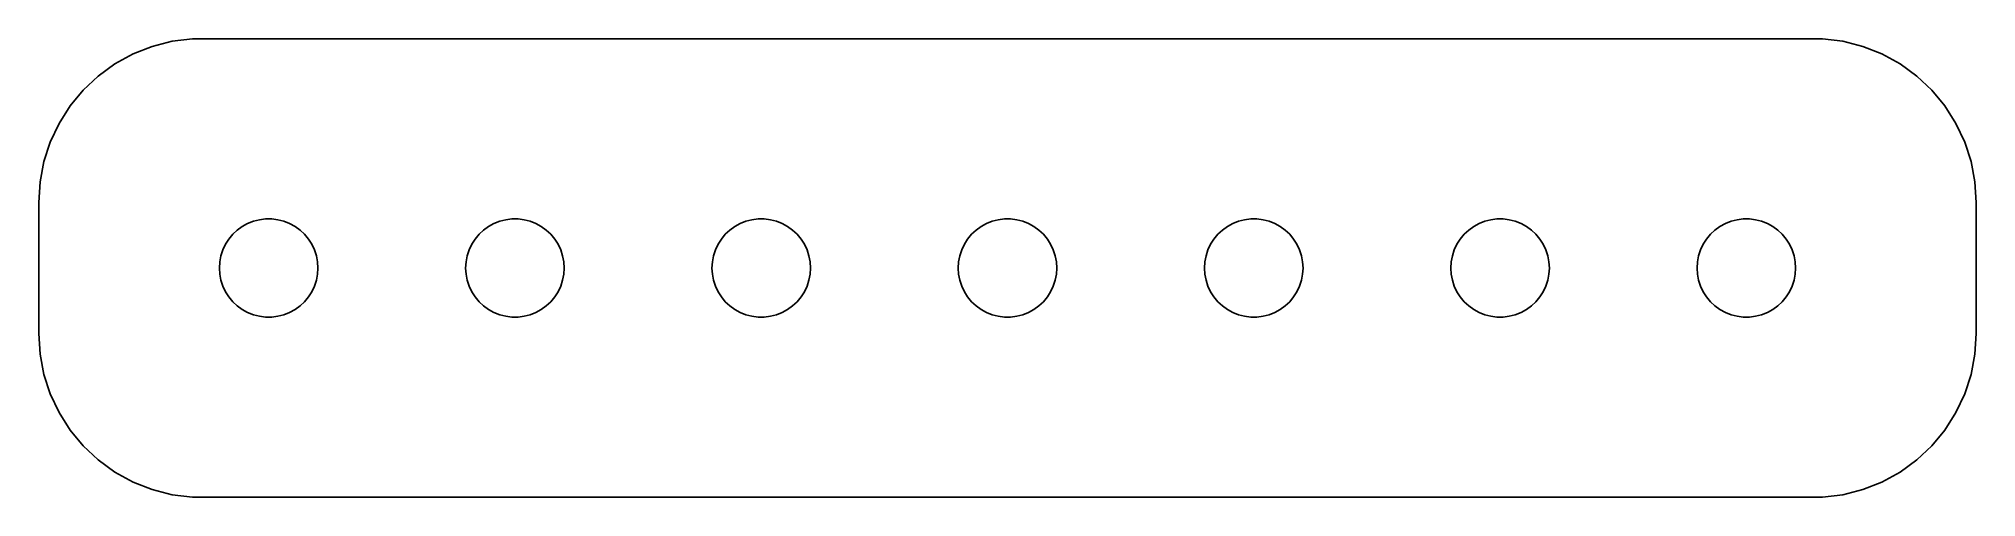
# Model space of a CAD drawing. Header units: metres. Extents: x -29.5 to 29.5, y -7 to 7.
import ezdxf

# ---------------------------------------------------------------- set-up
doc = ezdxf.new("R2010")
doc.units = ezdxf.units.M

msp = doc.modelspace()

# ---------------------------------------------------------------- linework, layer by layer
for p, q in [((-26.6289, 6.52412), (-27.1791, 6.22163)), ((-26.0451, 6.75528), (-26.6289, 6.52412)), ((-25.4369, 6.91142), (-26.0451, 6.75528)), ((-24.8139, 6.99013), (-25.4369, 6.91142)), ((24.8139, 6.99013), (-24.8139, 6.99013)), ((25.4369, 6.91142), (24.8139, 6.99013)), ((26.0451, 6.75528), (25.4369, 6.91142)), ((26.6289, 6.52412), (26.0451, 6.75528)), ((27.1791, 6.22163), (26.6289, 6.52412)), ((-27.1791, 6.22163), (-27.6871, 5.85255)), ((27.6871, 5.85255), (27.1791, 6.22163)), ((-28.1448, 5.42273), (-28.5451, 4.93892)), ((-27.6871, 5.85255), (-28.1448, 5.42273)), ((28.1448, 5.42273), (27.6871, 5.85255)), ((28.5451, 4.93892), (28.1448, 5.42273)), ((-28.5451, 4.93892), (-28.8815, 4.40877)), ((28.8815, 4.40877), (28.5451, 4.93892)), ((-28.8815, 4.40877), (-29.1489, 3.84062)), ((29.1489, 3.84062), (28.8815, 4.40877)), ((-29.1489, 3.84062), (-29.3429, 3.24344)), ((29.3429, 3.24344), (29.1489, 3.84062)), ((-29.3429, 3.24344), (-29.4606, 2.62666)), ((29.4606, 2.62666), (29.3429, 3.24344)), ((-29.4606, 2.62666), (-29.5, 2)), ((29.5, 2), (29.4606, 2.62666)), ((-29.5, 2), (-29.5, -2)), ((29.5, -2), (29.5, 2)), ((-23.4561, 1.15576), (-23.3037, 1.26648)), ((-23.3037, 1.26648), (-23.1387, 1.35724)), ((-23.1387, 1.35724), (-22.9635, 1.42657)), ((-22.9635, 1.42657), (-22.7811, 1.47342)), ((-22.7811, 1.47342), (-22.5942, 1.49704)), ((-22.5942, 1.49704), (-22.4058, 1.49704)), ((-22.4058, 1.49704), (-22.2189, 1.47342)), ((-22.2189, 1.47342), (-22.0365, 1.42657)), ((-22.0365, 1.42657), (-21.8613, 1.35724)), ((-21.8613, 1.35724), (-21.6963, 1.26648)), ((-21.6963, 1.26648), (-21.5439, 1.15576)), ((-15.9561, 1.15576), (-15.8037, 1.26648)), ((-15.8037, 1.26648), (-15.6387, 1.35724)), ((-15.6387, 1.35724), (-15.4635, 1.42657)), ((-15.4635, 1.42657), (-15.2811, 1.47342)), ((-15.2811, 1.47342), (-15.0942, 1.49704)), ((-15.0942, 1.49704), (-14.9058, 1.49704)), ((-14.9058, 1.49704), (-14.7189, 1.47342)), ((-14.7189, 1.47342), (-14.5365, 1.42657)), ((-14.5365, 1.42657), (-14.3613, 1.35724)), ((-14.3613, 1.35724), (-14.1963, 1.26648)), ((-14.1963, 1.26648), (-14.0439, 1.15576)), ((-8.45613, 1.15576), (-8.30373, 1.26648)), ((-8.30373, 1.26648), (-8.13866, 1.35724)), ((-8.13866, 1.35724), (-7.96352, 1.42657)), ((-7.96352, 1.42657), (-7.78107, 1.47342)), ((-7.78107, 1.47342), (-7.59418, 1.49704)), ((-7.59418, 1.49704), (-7.40581, 1.49704)), ((-7.40581, 1.49704), (-7.21892, 1.47342)), ((-7.21892, 1.47342), (-7.03647, 1.42657)), ((-7.03647, 1.42657), (-6.86133, 1.35724)), ((-6.86133, 1.35724), (-6.69626, 1.26648)), ((-6.69626, 1.26648), (-6.54385, 1.15576)), ((-0.956131, 1.15576), (-0.803726, 1.26648)), ((-0.803726, 1.26648), (-0.638657, 1.35724)), ((-0.638657, 1.35724), (-0.463516, 1.42657)), ((-0.463516, 1.42657), (-0.281067, 1.47342)), ((-0.281067, 1.47342), (-0.094177, 1.49704)), ((-0.094177, 1.49704), (0.094177, 1.49704)), ((0.094177, 1.49704), (0.281067, 1.47342)), ((0.281067, 1.47342), (0.463516, 1.42657)), ((0.463516, 1.42657), (0.638657, 1.35724)), ((0.638657, 1.35724), (0.803726, 1.26648)), ((0.803726, 1.26648), (0.956131, 1.15576)), ((6.54385, 1.15576), (6.69626, 1.26648)), ((6.69626, 1.26648), (6.86133, 1.35724)), ((6.86133, 1.35724), (7.03647, 1.42657)), ((7.03647, 1.42657), (7.21892, 1.47342)), ((7.21892, 1.47342), (7.40581, 1.49704)), ((7.40581, 1.49704), (7.59418, 1.49704)), ((7.59418, 1.49704), (7.78107, 1.47342)), ((7.78107, 1.47342), (7.96352, 1.42657)), ((7.96352, 1.42657), (8.13866, 1.35724)), ((8.13866, 1.35724), (8.30373, 1.26648)), ((8.30373, 1.26648), (8.45613, 1.15576)), ((14.0439, 1.15576), (14.1963, 1.26648)), ((14.1963, 1.26648), (14.3613, 1.35724)), ((14.3613, 1.35724), (14.5365, 1.42657)), ((14.5365, 1.42657), (14.7189, 1.47342)), ((14.7189, 1.47342), (14.9058, 1.49704)), ((14.9058, 1.49704), (15.0942, 1.49704)), ((15.0942, 1.49704), (15.2811, 1.47342)), ((15.2811, 1.47342), (15.4635, 1.42657)), ((15.4635, 1.42657), (15.6387, 1.35724)), ((15.6387, 1.35724), (15.8037, 1.26648)), ((15.8037, 1.26648), (15.9561, 1.15576)), ((21.5439, 1.15576), (21.6963, 1.26648)), ((21.6963, 1.26648), (21.8613, 1.35724)), ((21.8613, 1.35724), (22.0365, 1.42657)), ((22.0365, 1.42657), (22.2189, 1.47342)), ((22.2189, 1.47342), (22.4058, 1.49704)), ((22.4058, 1.49704), (22.5942, 1.49704)), ((22.5942, 1.49704), (22.7811, 1.47342)), ((22.7811, 1.47342), (22.9635, 1.42657)), ((22.9635, 1.42657), (23.1387, 1.35724)), ((23.1387, 1.35724), (23.3037, 1.26648)), ((23.3037, 1.26648), (23.4561, 1.15576)), ((-23.8947, 0.552185), (-23.8145, 0.722626)), ((-23.8145, 0.722626), (-23.7135, 0.881668)), ((-23.7135, 0.881668), (-23.5934, 1.02681)), ((-23.5934, 1.02681), (-23.4561, 1.15576)), ((-21.5439, 1.15576), (-21.4065, 1.02681)), ((-21.4065, 1.02681), (-21.2865, 0.881668)), ((-21.2865, 0.881668), (-21.1855, 0.722626)), ((-21.1855, 0.722626), (-21.1053, 0.552185)), ((-16.3947, 0.552185), (-16.3145, 0.722626)), ((-16.3145, 0.722626), (-16.2135, 0.881668)), ((-16.2135, 0.881668), (-16.0934, 1.02681)), ((-16.0934, 1.02681), (-15.9561, 1.15576)), ((-14.0439, 1.15576), (-13.9065, 1.02681)), ((-13.9065, 1.02681), (-13.7865, 0.881668)), ((-13.7865, 0.881668), (-13.6855, 0.722626)), ((-13.6855, 0.722626), (-13.6053, 0.552185)), ((-8.89465, 0.552185), (-8.81445, 0.722626)), ((-8.81445, 0.722626), (-8.71352, 0.881668)), ((-8.71352, 0.881668), (-8.59344, 1.02681)), ((-8.59344, 1.02681), (-8.45613, 1.15576)), ((-6.54385, 1.15576), (-6.40654, 1.02681)), ((-6.40654, 1.02681), (-6.28647, 0.881668)), ((-6.28647, 0.881668), (-6.18553, 0.722626)), ((-6.18553, 0.722626), (-6.10533, 0.552185)), ((-1.39465, 0.552185), (-1.31445, 0.722626)), ((-1.31445, 0.722626), (-1.21352, 0.881668)), ((-1.21352, 0.881668), (-1.09344, 1.02681)), ((-1.09344, 1.02681), (-0.956131, 1.15576)), ((0.956131, 1.15576), (1.09344, 1.02681)), ((1.09344, 1.02681), (1.21352, 0.881668)), ((1.21352, 0.881668), (1.31445, 0.722626)), ((1.31445, 0.722626), (1.39465, 0.552185)), ((6.10533, 0.552185), (6.18553, 0.722626)), ((6.18553, 0.722626), (6.28647, 0.881668)), ((6.28647, 0.881668), (6.40654, 1.02681)), ((6.40654, 1.02681), (6.54385, 1.15576)), ((8.45613, 1.15576), (8.59344, 1.02681)), ((8.59344, 1.02681), (8.71352, 0.881668)), ((8.71352, 0.881668), (8.81445, 0.722626)), ((8.81445, 0.722626), (8.89465, 0.552185)), ((13.6053, 0.552185), (13.6855, 0.722626)), ((13.6855, 0.722626), (13.7865, 0.881668)), ((13.7865, 0.881668), (13.9065, 1.02681)), ((13.9065, 1.02681), (14.0439, 1.15576)), ((15.9561, 1.15576), (16.0934, 1.02681)), ((16.0934, 1.02681), (16.2135, 0.881668)), ((16.2135, 0.881668), (16.3145, 0.722626)), ((16.3145, 0.722626), (16.3947, 0.552185)), ((21.1053, 0.552185), (21.1855, 0.722626)), ((21.1855, 0.722626), (21.2865, 0.881668)), ((21.2865, 0.881668), (21.4065, 1.02681)), ((21.4065, 1.02681), (21.5439, 1.15576)), ((23.4561, 1.15576), (23.5934, 1.02681)), ((23.5934, 1.02681), (23.7135, 0.881668)), ((23.7135, 0.881668), (23.8145, 0.722626)), ((23.8145, 0.722626), (23.8947, 0.552185)), ((-24, 0), (-23.9882, 0.187988)), ((-23.9882, -0.187988), (-24, 0)), ((-23.9882, 0.187988), (-23.9529, 0.373032)), ((-23.9529, 0.373032), (-23.8947, 0.552185)), ((-21.1053, 0.552185), (-21.0471, 0.373032)), ((-21.0471, 0.373032), (-21.0118, 0.187988)), ((-21.0118, 0.187988), (-21, 0)), ((-21, 0), (-21.0118, -0.187988)), ((-16.5, 0), (-16.4882, 0.187988)), ((-16.4882, -0.187988), (-16.5, 0)), ((-16.4882, 0.187988), (-16.4529, 0.373032)), ((-16.4529, 0.373032), (-16.3947, 0.552185)), ((-13.6053, 0.552185), (-13.5471, 0.373032)), ((-13.5471, 0.373032), (-13.5118, 0.187988)), ((-13.5118, 0.187988), (-13.5, 0)), ((-13.5, 0), (-13.5118, -0.187988)), ((-9, 0), (-8.98816, 0.187988)), ((-8.98816, -0.187988), (-9, 0)), ((-8.98816, 0.187988), (-8.95287, 0.373032)), ((-8.95287, 0.373032), (-8.89465, 0.552185)), ((-6.10533, 0.552185), (-6.04712, 0.373032)), ((-6.04712, 0.373032), (-6.01183, 0.187988)), ((-6.01183, 0.187988), (-6, 0)), ((-6, 0), (-6.01183, -0.187988)), ((-1.5, 0), (-1.48816, 0.187988)), ((-1.48816, -0.187988), (-1.5, 0)), ((-1.48816, 0.187988), (-1.45287, 0.373032)), ((-1.45287, 0.373032), (-1.39465, 0.552185)), ((1.39465, 0.552185), (1.45287, 0.373032)), ((1.45287, 0.373032), (1.48816, 0.187988)), ((1.48816, 0.187988), (1.5, 0)), ((1.5, 0), (1.48816, -0.187988)), ((6, 0), (6.01183, 0.187988)), ((6.01183, -0.187988), (6, 0)), ((6.01183, 0.187988), (6.04712, 0.373032)), ((6.04712, 0.373032), (6.10533, 0.552185)), ((8.89465, 0.552185), (8.95287, 0.373032)), ((8.95287, 0.373032), (8.98816, 0.187988)), ((8.98816, 0.187988), (9, 0)), ((9, 0), (8.98816, -0.187988)), ((13.5, 0), (13.5118, 0.187988)), ((13.5118, -0.187988), (13.5, 0)), ((13.5118, 0.187988), (13.5471, 0.373032)), ((13.5471, 0.373032), (13.6053, 0.552185)), ((16.3947, 0.552185), (16.4529, 0.373032)), ((16.4529, 0.373032), (16.4882, 0.187988)), ((16.4882, 0.187988), (16.5, 0)), ((16.5, 0), (16.4882, -0.187988)), ((21, 0), (21.0118, 0.187988)), ((21.0118, -0.187988), (21, 0)), ((21.0118, 0.187988), (21.0471, 0.373032)), ((21.0471, 0.373032), (21.1053, 0.552185)), ((23.8947, 0.552185), (23.9529, 0.373032)), ((23.9529, 0.373032), (23.9882, 0.187988)), ((23.9882, 0.187988), (24, 0)), ((24, 0), (23.9882, -0.187988)), ((-23.9529, -0.373032), (-23.9882, -0.187988)), ((-23.8947, -0.552185), (-23.9529, -0.373032)), ((-23.8145, -0.722626), (-23.8947, -0.552185)), ((-21.1053, -0.552185), (-21.1855, -0.722626)), ((-21.0471, -0.373032), (-21.1053, -0.552185)), ((-21.0118, -0.187988), (-21.0471, -0.373032)), ((-16.4529, -0.373032), (-16.4882, -0.187988)), ((-16.3947, -0.552185), (-16.4529, -0.373032)), ((-16.3145, -0.722626), (-16.3947, -0.552185)), ((-13.6053, -0.552185), (-13.6855, -0.722626)), ((-13.5471, -0.373032), (-13.6053, -0.552185)), ((-13.5118, -0.187988), (-13.5471, -0.373032)), ((-8.95287, -0.373032), (-8.98816, -0.187988)), ((-8.89465, -0.552185), (-8.95287, -0.373032)), ((-8.81445, -0.722626), (-8.89465, -0.552185)), ((-6.10533, -0.552185), (-6.18553, -0.722626)), ((-6.04712, -0.373032), (-6.10533, -0.552185)), ((-6.01183, -0.187988), (-6.04712, -0.373032)), ((-1.45287, -0.373032), (-1.48816, -0.187988)), ((-1.39465, -0.552185), (-1.45287, -0.373032)), ((-1.31445, -0.722626), (-1.39465, -0.552185)), ((1.39465, -0.552185), (1.31445, -0.722626)), ((1.45287, -0.373032), (1.39465, -0.552185)), ((1.48816, -0.187988), (1.45287, -0.373032)), ((6.04712, -0.373032), (6.01183, -0.187988)), ((6.10533, -0.552185), (6.04712, -0.373032)), ((6.18553, -0.722626), (6.10533, -0.552185)), ((8.89465, -0.552185), (8.81445, -0.722626)), ((8.95287, -0.373032), (8.89465, -0.552185)), ((8.98816, -0.187988), (8.95287, -0.373032)), ((13.5471, -0.373032), (13.5118, -0.187988)), ((13.6053, -0.552185), (13.5471, -0.373032)), ((13.6855, -0.722626), (13.6053, -0.552185)), ((16.3947, -0.552185), (16.3145, -0.722626)), ((16.4529, -0.373032), (16.3947, -0.552185)), ((16.4882, -0.187988), (16.4529, -0.373032)), ((21.0471, -0.373032), (21.0118, -0.187988)), ((21.1053, -0.552185), (21.0471, -0.373032)), ((21.1855, -0.722626), (21.1053, -0.552185)), ((23.8947, -0.552185), (23.8145, -0.722626)), ((23.9529, -0.373032), (23.8947, -0.552185)), ((23.9882, -0.187988), (23.9529, -0.373032)), ((-23.7135, -0.881668), (-23.8145, -0.722626)), ((-23.5934, -1.02681), (-23.7135, -0.881668)), ((-23.4561, -1.15576), (-23.5934, -1.02681)), ((-23.3037, -1.26648), (-23.4561, -1.15576)), ((-21.5439, -1.15576), (-21.6963, -1.26648)), ((-21.4065, -1.02681), (-21.5439, -1.15576)), ((-21.2865, -0.881668), (-21.4065, -1.02681)), ((-21.1855, -0.722626), (-21.2865, -0.881668)), ((-16.2135, -0.881668), (-16.3145, -0.722626)), ((-16.0934, -1.02681), (-16.2135, -0.881668)), ((-15.9561, -1.15576), (-16.0934, -1.02681)), ((-15.8037, -1.26648), (-15.9561, -1.15576)), ((-14.0439, -1.15576), (-14.1963, -1.26648)), ((-13.9065, -1.02681), (-14.0439, -1.15576)), ((-13.7865, -0.881668), (-13.9065, -1.02681)), ((-13.6855, -0.722626), (-13.7865, -0.881668)), ((-8.71352, -0.881668), (-8.81445, -0.722626)), ((-8.59344, -1.02681), (-8.71352, -0.881668)), ((-8.45613, -1.15576), (-8.59344, -1.02681)), ((-8.30373, -1.26648), (-8.45613, -1.15576)), ((-6.54385, -1.15576), (-6.69626, -1.26648)), ((-6.40654, -1.02681), (-6.54385, -1.15576)), ((-6.28647, -0.881668), (-6.40654, -1.02681)), ((-6.18553, -0.722626), (-6.28647, -0.881668)), ((-1.21352, -0.881668), (-1.31445, -0.722626)), ((-1.09344, -1.02681), (-1.21352, -0.881668)), ((-0.956131, -1.15576), (-1.09344, -1.02681)), ((-0.803726, -1.26648), (-0.956131, -1.15576)), ((0.956131, -1.15576), (0.803726, -1.26648)), ((1.09344, -1.02681), (0.956131, -1.15576)), ((1.21352, -0.881668), (1.09344, -1.02681)), ((1.31445, -0.722626), (1.21352, -0.881668)), ((6.28647, -0.881668), (6.18553, -0.722626)), ((6.40654, -1.02681), (6.28647, -0.881668)), ((6.54385, -1.15576), (6.40654, -1.02681)), ((6.69626, -1.26648), (6.54385, -1.15576)), ((8.45613, -1.15576), (8.30373, -1.26648)), ((8.59344, -1.02681), (8.45613, -1.15576)), ((8.71352, -0.881668), (8.59344, -1.02681)), ((8.81445, -0.722626), (8.71352, -0.881668)), ((13.7865, -0.881668), (13.6855, -0.722626)), ((13.9065, -1.02681), (13.7865, -0.881668)), ((14.0439, -1.15576), (13.9065, -1.02681)), ((14.1963, -1.26648), (14.0439, -1.15576)), ((15.9561, -1.15576), (15.8037, -1.26648)), ((16.0934, -1.02681), (15.9561, -1.15576)), ((16.2135, -0.881668), (16.0934, -1.02681)), ((16.3145, -0.722626), (16.2135, -0.881668)), ((21.2865, -0.881668), (21.1855, -0.722626)), ((21.4065, -1.02681), (21.2865, -0.881668)), ((21.5439, -1.15576), (21.4065, -1.02681)), ((21.6963, -1.26648), (21.5439, -1.15576)), ((23.4561, -1.15576), (23.3037, -1.26648)), ((23.5934, -1.02681), (23.4561, -1.15576)), ((23.7135, -0.881668), (23.5934, -1.02681)), ((23.8145, -0.722626), (23.7135, -0.881668)), ((-23.1387, -1.35724), (-23.3037, -1.26648)), ((-22.9635, -1.42657), (-23.1387, -1.35724)), ((-22.7811, -1.47342), (-22.9635, -1.42657)), ((-22.5942, -1.49704), (-22.7811, -1.47342)), ((-22.4058, -1.49704), (-22.5942, -1.49704)), ((-22.2189, -1.47342), (-22.4058, -1.49704)), ((-22.0365, -1.42657), (-22.2189, -1.47342)), ((-21.8613, -1.35724), (-22.0365, -1.42657)), ((-21.6963, -1.26648), (-21.8613, -1.35724)), ((-15.6387, -1.35724), (-15.8037, -1.26648)), ((-15.4635, -1.42657), (-15.6387, -1.35724)), ((-15.2811, -1.47342), (-15.4635, -1.42657)), ((-15.0942, -1.49704), (-15.2811, -1.47342)), ((-14.9058, -1.49704), (-15.0942, -1.49704)), ((-14.7189, -1.47342), (-14.9058, -1.49704)), ((-14.5365, -1.42657), (-14.7189, -1.47342)), ((-14.3613, -1.35724), (-14.5365, -1.42657)), ((-14.1963, -1.26648), (-14.3613, -1.35724)), ((-8.13866, -1.35724), (-8.30373, -1.26648)), ((-7.96352, -1.42657), (-8.13866, -1.35724)), ((-7.78107, -1.47342), (-7.96352, -1.42657)), ((-7.59418, -1.49704), (-7.78107, -1.47342)), ((-7.40581, -1.49704), (-7.59418, -1.49704)), ((-7.21892, -1.47342), (-7.40581, -1.49704)), ((-7.03647, -1.42657), (-7.21892, -1.47342)), ((-6.86133, -1.35724), (-7.03647, -1.42657)), ((-6.69626, -1.26648), (-6.86133, -1.35724)), ((-0.638657, -1.35724), (-0.803726, -1.26648)), ((-0.463516, -1.42657), (-0.638657, -1.35724)), ((-0.281067, -1.47342), (-0.463516, -1.42657)), ((-0.094177, -1.49704), (-0.281067, -1.47342)), ((0.094177, -1.49704), (-0.094177, -1.49704)), ((0.281067, -1.47342), (0.094177, -1.49704)), ((0.463516, -1.42657), (0.281067, -1.47342)), ((0.638657, -1.35724), (0.463516, -1.42657)), ((0.803726, -1.26648), (0.638657, -1.35724)), ((6.86133, -1.35724), (6.69626, -1.26648)), ((7.03647, -1.42657), (6.86133, -1.35724)), ((7.21892, -1.47342), (7.03647, -1.42657)), ((7.40581, -1.49704), (7.21892, -1.47342)), ((7.59418, -1.49704), (7.40581, -1.49704)), ((7.78107, -1.47342), (7.59418, -1.49704)), ((7.96352, -1.42657), (7.78107, -1.47342)), ((8.13866, -1.35724), (7.96352, -1.42657)), ((8.30373, -1.26648), (8.13866, -1.35724)), ((14.3613, -1.35724), (14.1963, -1.26648)), ((14.5365, -1.42657), (14.3613, -1.35724)), ((14.7189, -1.47342), (14.5365, -1.42657)), ((14.9058, -1.49704), (14.7189, -1.47342)), ((15.0942, -1.49704), (14.9058, -1.49704)), ((15.2811, -1.47342), (15.0942, -1.49704)), ((15.4635, -1.42657), (15.2811, -1.47342)), ((15.6387, -1.35724), (15.4635, -1.42657)), ((15.8037, -1.26648), (15.6387, -1.35724)), ((21.8613, -1.35724), (21.6963, -1.26648)), ((22.0365, -1.42657), (21.8613, -1.35724)), ((22.2189, -1.47342), (22.0365, -1.42657)), ((22.4058, -1.49704), (22.2189, -1.47342)), ((22.5942, -1.49704), (22.4058, -1.49704)), ((22.7811, -1.47342), (22.5942, -1.49704)), ((22.9635, -1.42657), (22.7811, -1.47342)), ((23.1387, -1.35724), (22.9635, -1.42657)), ((23.3037, -1.26648), (23.1387, -1.35724)), ((-29.5, -2), (-29.4606, -2.62666)), ((29.4606, -2.62666), (29.5, -2)), ((-29.4606, -2.62666), (-29.3429, -3.24344)), ((29.3429, -3.24344), (29.4606, -2.62666)), ((-29.3429, -3.24344), (-29.1489, -3.84062)), ((29.1489, -3.84062), (29.3429, -3.24344)), ((-29.1489, -3.84062), (-28.8815, -4.40877)), ((28.8815, -4.40877), (29.1489, -3.84062)), ((-28.8815, -4.40877), (-28.5451, -4.93892)), ((28.5451, -4.93892), (28.8815, -4.40877)), ((-28.5451, -4.93892), (-28.1448, -5.42273)), ((28.1448, -5.42273), (28.5451, -4.93892)), ((-28.1448, -5.42273), (-27.6871, -5.85255)), ((-27.6871, -5.85255), (-27.1791, -6.22163)), ((27.1791, -6.22163), (27.6871, -5.85255)), ((27.6871, -5.85255), (28.1448, -5.42273)), ((-27.1791, -6.22163), (-26.6289, -6.52412)), ((26.6289, -6.52412), (27.1791, -6.22163)), ((-26.6289, -6.52412), (-26.0451, -6.75528)), ((-26.0451, -6.75528), (-25.4369, -6.91142)), ((-25.4369, -6.91142), (-24.8139, -6.99013)), ((-24.8139, -6.99013), (24.8139, -6.99013)), ((24.8139, -6.99013), (25.4369, -6.91142)), ((25.4369, -6.91142), (26.0451, -6.75528)), ((26.0451, -6.75528), (26.6289, -6.52412))]:
    msp.add_line(p, q)

doc.saveas('drawing.dxf')
